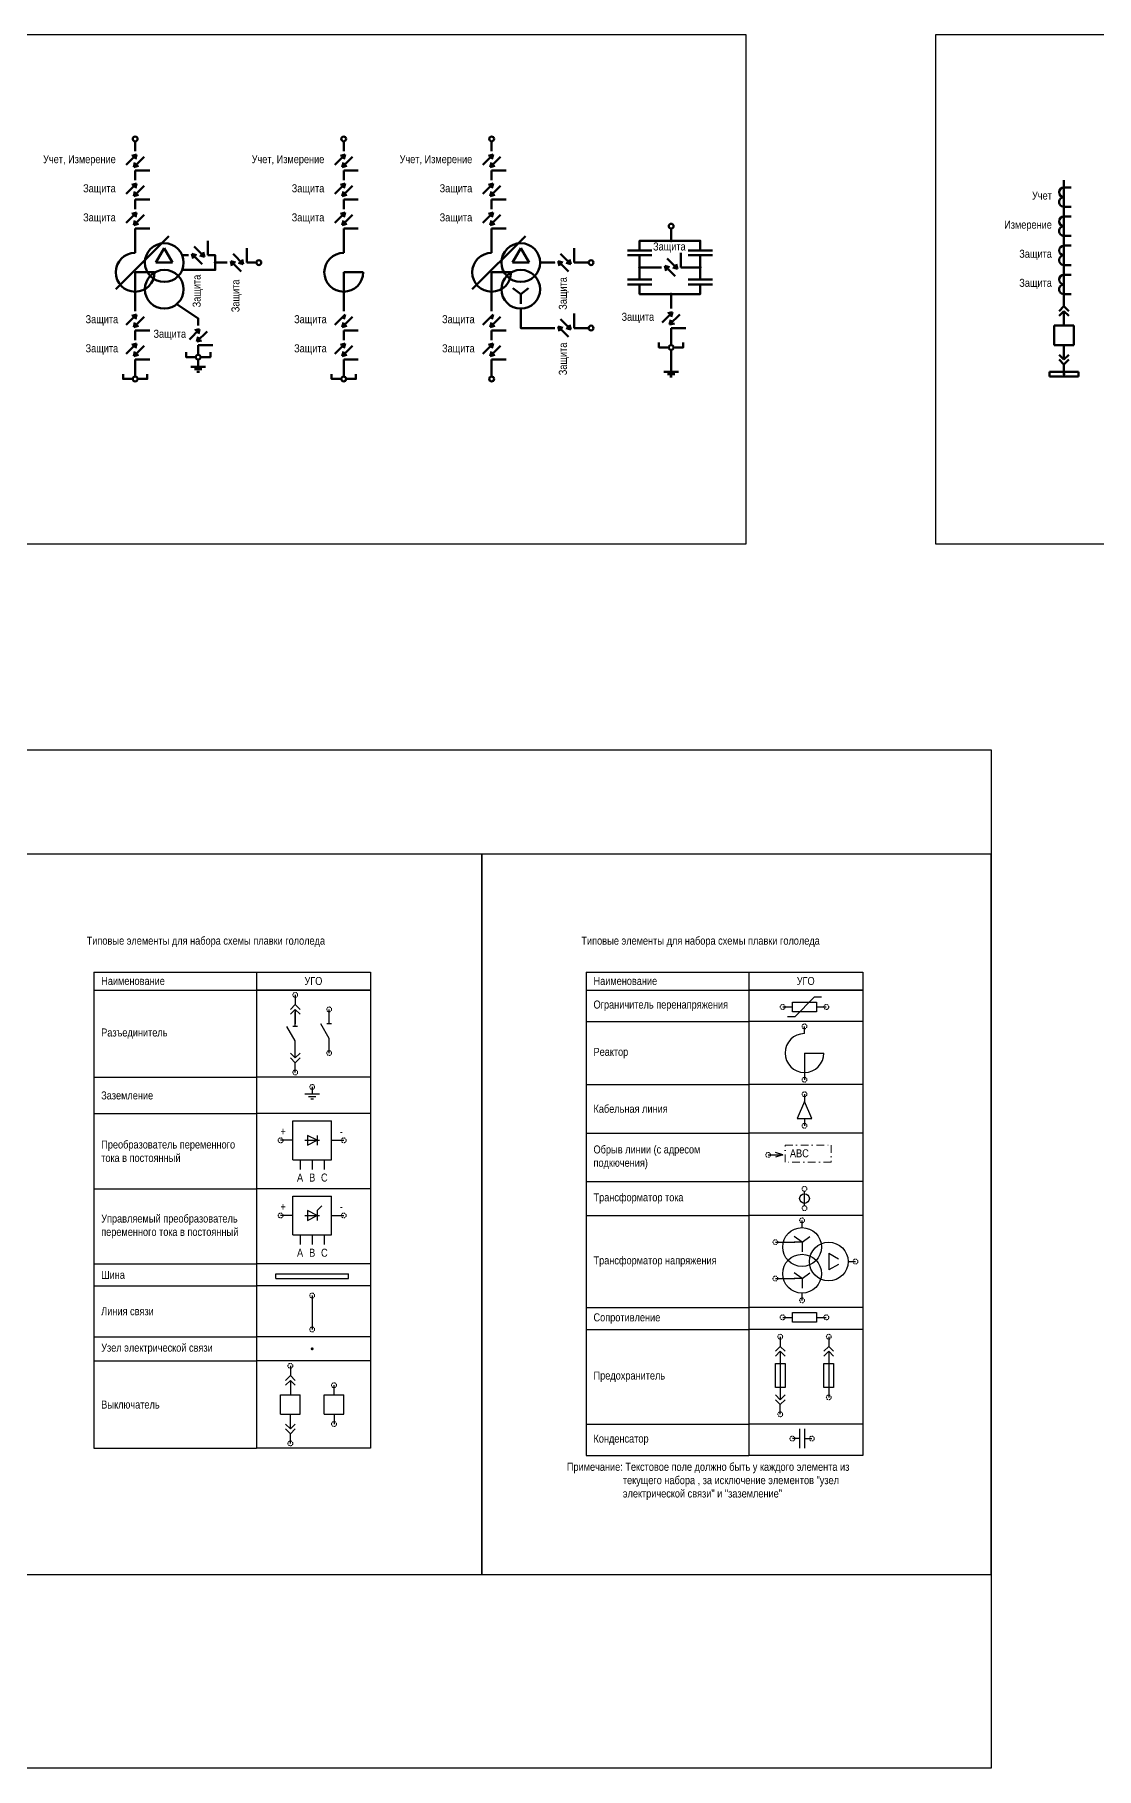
# Model space of a CAD drawing. Header units: millimetres. Extents: x 2565 to 10526, y 3800 to 9503.
# Drawn here: x 4983 to 5420, y 3800 to 4515 of the extents above; entities that cross this region are included whole.
import ezdxf
from ezdxf.enums import TextEntityAlignment as Align

# ---------------------------------------------------------------- set-up
doc = ezdxf.new("R2010")
doc.units = ezdxf.units.MM
doc.linetypes.add('штриховая2', pattern=[9.525, 6.35, -3.175])
doc.linetypes.add('штрихпунктирная2', pattern=[12.7, 6.35, -3.175, 0, -3.175])
for name, color, linetype, lineweight in [('Обводящая', 1, 'штрихпунктирная2', 13), ('Основная', 7, 'Continuous', 30), ('Толстая', 7, 'Continuous', 53), ('Штриховая', 7, 'штриховая2', 20)]:
    doc.layers.add(name, color=color, linetype=linetype, lineweight=lineweight)
doc.layers.add('Рамка', color=190, linetype='Continuous', lineweight=25, plot=False)
doc.styles.add('Narrow', font='ARIALN.TTF')
doc.styles.add('Вывод', font='tahoma.ttf', dxfattribs={"height": 2.5})
doc.styles.add('Компонент', font='ARIALN.TTF', dxfattribs={"height": 3.5})

# ---------------------------------------------------------------- blocks, each defined once
blk = doc.blocks.new('*T272')
at = {"layer": 'Основная', "color": 0, "linetype": 'ByBlock', "lineweight": -2, "transparency": 16777216}
for p, q in [((0, 0), (67, 0)), ((0, 0), (0, -189)), ((67, 0), (67, -189)), ((0, -36), (67, -36)), ((0, -51), (67, -51)), ((0, -82), (67, -82)), ((0, -113), (67, -113)), ((0, -122), (67, -122)), ((0, -143), (67, -143)), ((0, -153), (67, -153)), ((0, -189), (67, -189))]:
    blk.add_line(p, q, dxfattribs=at)
at = {"layer": 'Основная', "color": 0, "transparency": 16777216, "char_height": 3.3, "width": 61, "attachment_point": 4, "style": 'Narrow'}
for s, insert in [('Разъединитель', (3, -18)), ('Заземление', (3, -43.5)), ('Преобразователь переменного тока в постоянный', (3, -66.5)), ('Управляемый преобразователь переменного тока в постоянный', (3, -97.5)), ('Шина', (3, -117.5)), ('Линия связи', (3, -132.5)), ('Узел электрической связи', (3, -148)), ('Выключатель', (3, -171))]:
    blk.add_mtext(s, dxfattribs=dict(at, insert=insert))
blk = doc.blocks.new('*U191')
at = {"color": 0}
blk.add_line((0, 0), (6, 3.43), dxfattribs=at)
blk = doc.blocks.new('*U35')
at = {"color": 0}
blk.add_line((0, -1), (0, 1), dxfattribs=at)
blk = doc.blocks.new('*T273')
at = {"layer": 'Основная', "color": 0, "linetype": 'ByBlock', "lineweight": -2, "transparency": 16777216}
for p, q in [((0, 0), (114, 0)), ((0, 0), (0, -7.4)), ((67, 0), (67, -7.4)), ((114, 0), (114, -7.4)), ((0, -7.4), (114, -7.4))]:
    blk.add_line(p, q, dxfattribs=at)
at = {"layer": 'Основная', "color": 0, "transparency": 16777216, "char_height": 3.3, "style": 'Narrow'}
for s, insert, width, attachment_point in [('Наименование', (3, -3.7), 61, 4), ('УГО', (90.5, -3.7), 41, 5)]:
    blk.add_mtext(s, dxfattribs=dict(at, insert=insert, width=width, attachment_point=attachment_point))
blk = doc.blocks.new('*T274')
at = {"layer": 'Основная', "color": 0, "linetype": 'ByBlock', "lineweight": -2, "transparency": 16777216}
for p, q in [((0, 0), (67, 0)), ((0, 0), (0, -192)), ((67, 0), (67, -192)), ((0, -13), (67, -13)), ((0, -39), (67, -39)), ((0, -59), (67, -59)), ((0, -79), (67, -79)), ((0, -93), (67, -93)), ((0, -131), (67, -131)), ((0, -140), (67, -140)), ((0, -179), (67, -179)), ((0, -192), (67, -192))]:
    blk.add_line(p, q, dxfattribs=at)
at = {"layer": 'Основная', "color": 0, "transparency": 16777216, "char_height": 3.3, "width": 61, "attachment_point": 4, "style": 'Narrow'}
for s, insert in [('Ограничитель перенапряжения', (3, -6.5)), ('Реактор', (3, -26)), ('Кабельная линия', (3, -49)), ('Обрыв линии (с адресом подкючения)', (3, -69)), ('Трансформатор тока', (3, -86)), ('Трансформатор напряжения', (3, -112)), ('Сопротивление', (3, -135.5)), ('Предохранитель', (3, -159.5)), ('Конденсатор', (3, -185.5))]:
    blk.add_mtext(s, dxfattribs=dict(at, insert=insert))
blk = doc.blocks.new('*T275')
at = {"layer": 'Основная', "color": 0, "linetype": 'ByBlock', "lineweight": -2, "transparency": 16777216}
for p, q in [((0, 0), (114, 0)), ((0, 0), (0, -7.4)), ((67, 0), (67, -7.4)), ((114, 0), (114, -7.4)), ((0, -7.4), (114, -7.4))]:
    blk.add_line(p, q, dxfattribs=at)
at = {"layer": 'Основная', "color": 0, "transparency": 16777216, "char_height": 3.3, "style": 'Narrow'}
for s, insert, width, attachment_point in [('Наименование', (3, -3.7), 61, 4), ('УГО', (90.5, -3.7), 41, 5)]:
    blk.add_mtext(s, dxfattribs=dict(at, insert=insert, width=width, attachment_point=attachment_point))
blk = doc.blocks.new('*U133')
at = {"ltscale": 0.35}
for q in [(-8, 0), (0, -8)]:
    blk.add_line((0, 0), q, dxfattribs=at)
blk.add_arc((0, 0), 8, 180, 90, dxfattribs=at)
at = {"layer": 'Основная', "style": 'Компонент'}
blk.add_attdef('ОУ', text='', height=3.5, dxfattribs=at).set_placement((-17, 0), align=Align.MIDDLE_CENTER)
blk = doc.blocks.new('*U279')
at = {"ltscale": 0.25}
for p, q in [((-3.46, 0), (0, 6)), ((-3.46, 0), (3.46, 0)), ((0, 6), (3.46, 0))]:
    blk.add_line(p, q, dxfattribs=at)
blk.add_circle((0, 0), 8, dxfattribs=at)
at = {"layer": 'Основная', "style": 'Компонент'}
blk.add_attdef('ОУ', text='', height=3.5, dxfattribs=at).set_placement((-17, 0), align=Align.MIDDLE_CENTER)
blk = doc.blocks.new('*U27')
at = {"color": 0}
for p, q in [((-3, 0), (3, 0)), ((0, 3), (0, 0)), ((-1.5, -1), (1.5, -1)), ((-0.5, -2), (0.5, -2))]:
    blk.add_line(p, q, dxfattribs=at)
blk = doc.blocks.new('*U280')
at = {"color": 0}
for p, q in [((0, 0), (12, 0)), ((0, -2), (0, 0)), ((12, -2), (12, 0)), ((0, -2), (12, -2))]:
    blk.add_line(p, q, dxfattribs=at)
at = {"layer": 'Основная', "style": 'Компонент'}
blk.add_attdef('ОШ', text='', height=3.5, dxfattribs=at).set_placement((6, 4), align=Align.MIDDLE_CENTER)
blk = doc.blocks.new('*U56')
at = {"color": 0}
for p, q in [((0, 0), (-8, 0)), ((-8, -8), (-8, 0)), ((0, -8), (0, 0)), ((0, -8), (-8, -8))]:
    blk.add_line(p, q, dxfattribs=at)
at = {"layer": 'Основная', "style": 'Компонент'}
blk.add_attdef('ОУ', text='', height=3.5, dxfattribs=at).set_placement((-15, -3), align=Align.MIDDLE_CENTER)
blk = doc.blocks.new('*U253')
at = {"color": 0, "lineweight": 50}
blk.add_line((0, -5), (0, 5), dxfattribs=at)
at = {"color": 0, "ltscale": 0.25}
for p, q in [((0, 4), (3, 4)), ((0, -4), (3, -4))]:
    blk.add_line(p, q, dxfattribs=at)
for centre, major_axis, start_param, end_param in [((0, -2), (-2, 0), 4.712389, 7.853982), ((0, 2), (0, -2), 3.141593, 6.283185)]:
    blk.add_ellipse(centre, major_axis=major_axis, ratio=1, start_param=start_param, end_param=end_param, dxfattribs=at)
at = {"layer": 'Основная'}
for tag, height, style, p in [('ОУ', 3.5, 'Компонент', (-15, 0)), ('В1', 2.5, 'Вывод', (7, 4)), ('В2', 2.5, 'Вывод', (7, -4))]:
    blk.add_attdef(tag, text='', height=height, dxfattribs=dict(at, style=style)).set_placement(p, align=Align.MIDDLE_CENTER)
blk = doc.blocks.new('*U132')
at = {"ltscale": 0.35}
for q in [(-8, 0), (0, -8)]:
    blk.add_line((0, 0), q, dxfattribs=at)
blk.add_arc((0, 0), 8, 180, 90, dxfattribs=at)
at = {"layer": 'Основная', "style": 'Компонент'}
blk.add_attdef('ОУ', text='', height=3.5, dxfattribs=at).set_placement((-17, 0), align=Align.MIDDLE_CENTER)
blk = doc.blocks.new('*U281')
at = {"ltscale": 0.25}
for q in [(-3.2, 0.4), (3.2, 0.4), (0, -6)]:
    blk.add_line((0, -2), q, dxfattribs=at)
blk.add_circle((0, 0), 8, dxfattribs=at)
at = {"layer": 'Основная', "style": 'Компонент'}
blk.add_attdef('ОУ', text='', height=3.5, dxfattribs=at).set_placement((17, 0), align=Align.MIDDLE_CENTER)
blk = doc.blocks.new('*U26')
at = {"color": 0}
for p, q in [((3, 0), (-3, 0)), ((0, 3), (0, 0)), ((1.5, -1), (-1.5, -1)), ((0.5, -2), (-0.5, -2))]:
    blk.add_line(p, q, dxfattribs=at)

msp = doc.modelspace()

# ---------------------------------------------------------------- linework, layer by layer
at = {"layer": 'Обводящая', "ltscale": 0.5}
msp.add_lwpolyline([(5292, 4057), (5311, 4057), (5311, 4050), (5292, 4050), (5292, 4057)], dxfattribs=at)
at = {"layer": 'Основная', "color": 0}
for p, q in [((5090, 4119), (5090, 4115)), ((5090, 4113), (5090, 4107)), ((5090, 4106), (5090, 4112)), ((5104, 4107), (5104, 4113)), ((5291, 4114), (5295, 4114)), ((5305, 4114), (5309, 4114)), ((5090, 4094), (5090, 4100)), ((5090, 4093), (5090, 4099)), ((5104, 4095), (5104, 4101)), ((5090, 4087), (5090, 4091)), ((5100, 4078), (5094, 4078)), ((5098.5, 4077), (5095.5, 4077)), ((5097.5, 4076), (5096.5, 4076)), ((5097, 4081), (5097, 4078)), ((5089, 4067), (5105, 4067)), ((5089, 4051), (5089, 4067)), ((5105, 4051), (5105, 4067)), ((5094, 4059), (5100, 4059)), ((5089, 4051), (5105, 4051)), ((5089, 4036), (5105, 4036)), ((5089, 4020), (5089, 4036)), ((5105, 4020), (5105, 4036)), ((5094, 4028), (5100, 4028)), ((5089, 4020), (5105, 4020)), ((5082, 4004), (5112, 4004)), ((5082, 4002), (5082, 4004)), ((5112, 4002), (5112, 4004)), ((5082, 4002), (5112, 4002)), ((5291, 3986), (5295, 3986)), ((5305, 3986), (5309, 3986)), ((5290, 3978), (5290, 3974)), ((5310, 3978), (5310, 3974)), ((5290, 3972), (5290, 3952)), ((5310, 3972), (5310, 3953)), ((5088, 3966), (5088, 3962)), ((5084, 3954), (5092, 3954)), ((5084, 3946), (5084, 3954)), ((5088, 3960), (5088, 3954)), ((5092, 3946), (5092, 3954)), ((5102, 3954), (5110, 3954)), ((5102, 3946), (5102, 3954)), ((5110, 3946), (5110, 3954)), ((5290, 3946), (5290, 3950)), ((5084, 3946), (5092, 3946)), ((5088, 3940), (5088, 3946)), ((5102, 3946), (5110, 3946)), ((5088, 3934), (5088, 3938))]:
    msp.add_line(p, q, dxfattribs=at)
at = {"layer": 'Основная', "ltscale": 0.25}
for p, q in [((5088, 4113), (5090, 4115)), ((5088, 4111), (5090, 4113)), ((5090, 4115), (5092, 4113)), ((5090, 4113), (5092, 4111)), ((5088, 4095), (5090, 4093)), ((5088, 4093), (5090, 4091)), ((5090, 4093), (5092, 4095)), ((5090, 4091), (5092, 4093)), ((5288, 3972), (5290, 3974)), ((5288, 3970), (5290, 3972)), ((5290, 3974), (5292, 3972)), ((5290, 3972), (5292, 3970)), ((5308, 3972), (5310, 3974)), ((5308, 3970), (5310, 3972)), ((5310, 3974), (5312, 3972)), ((5310, 3972), (5312, 3970)), ((5086, 3960), (5088, 3962)), ((5088, 3962), (5090, 3960)), ((5086, 3958), (5088, 3960)), ((5088, 3960), (5090, 3958)), ((5288, 3954), (5290, 3952)), ((5290, 3952), (5292, 3954)), ((5288, 3952), (5290, 3950)), ((5290, 3950), (5292, 3952)), ((5086, 3942), (5088, 3940)), ((5086, 3940), (5088, 3938)), ((5088, 3940), (5090, 3942)), ((5088, 3938), (5090, 3940))]:
    msp.add_line(p, q, dxfattribs=at)
at = {"layer": 'Основная', "color": 0, "ltscale": 0.35}
for q in [(5304, 4118), (5293, 4110)]:
    msp.add_line((5296, 4110), q, dxfattribs=at)
at = {"layer": 'Основная', "ltscale": 0.35}
for p, q in [((5307, 4118), (5304, 4118)), ((5300, 4095), (5308, 4095)), ((5300, 4095), (5300, 4087)), ((5095, 4061), (5095, 4057)), ((5099, 4059), (5095, 4061)), ((5095, 4057), (5099, 4059)), ((5099, 4061), (5099, 4057)), ((5095, 4030), (5095, 4026)), ((5099, 4028), (5095, 4030)), ((5095, 4026), (5099, 4028)), ((5101, 4032), (5099, 4030)), ((5099, 4030), (5099, 4026))]:
    msp.add_line(p, q, dxfattribs=at)
at = {"layer": 'Основная'}
for p, q in [((5300, 4103), (5300, 4106)), ((5300, 4087), (5300, 4084)), ((5300, 4078), (5300, 4075)), ((5300, 4075), (5297, 4068)), ((5303, 4068), (5300, 4075)), ((5297, 4068), (5303, 4068)), ((5300, 4068), (5300, 4065)), ((5089, 4059), (5084, 4059)), ((5105, 4059), (5110, 4059)), ((5092, 4051), (5092, 4047)), ((5097, 4051), (5097, 4047)), ((5102, 4051), (5102, 4047)), ((5300, 4032), (5300, 4038)), ((5089, 4028), (5084, 4028)), ((5105, 4028), (5110, 4028)), ((5299, 4023), (5299, 4026)), ((5092, 4020), (5092, 4016)), ((5097, 4020), (5097, 4016)), ((5102, 4020), (5102, 4016)), ((5299, 4017), (5295.8, 4019.4)), ((5299, 4017), (5302.2, 4019.4)), ((5288, 4017), (5296, 4017)), ((5299, 4017), (5295.79, 4017)), ((5299, 4017), (5299, 4013)), ((5310, 4012.46), (5310, 4005.54)), ((5310, 4012.46), (5314, 4010.15)), ((5299, 4002), (5295.8, 4004.4)), ((5299, 4002), (5302.2, 4004.4)), ((5314, 4007.85), (5310, 4005.54)), ((5318, 4009), (5321, 4009)), ((5288, 4002), (5296, 4002)), ((5299, 4002), (5295.79, 4002)), ((5299, 4002), (5299, 3998)), ((5097, 3995), (5097, 3981)), ((5299, 3993), (5299, 3996)), ((5106, 3954), (5106, 3958)), ((5106, 3946), (5106, 3942))]:
    msp.add_line(p, q, dxfattribs=at)
at = {"layer": 'Основная', "color": 4}
msp.add_lwpolyline([(4075, 4220), (5377, 4220), (5377, 3800), (4075, 3800), (4075, 4220)], dxfattribs=at)
at = {"layer": 'Основная'}
for points in [[(5121, 4121), (5074, 4121)], [(5121, 4121), (5121, 3932), (5121, 3932)], [(5324, 4121), (5277, 4121)], [(5324, 4121), (5324, 3929), (5324, 3929)], [(5324, 4108), (5277, 4108)], [(5121, 4085), (5074, 4085)], [(5324, 4082), (5277, 4082)], [(5121, 4070), (5074, 4070)], [(5324, 4062), (5277, 4062)], [(5285, 4053), (5291, 4053)], [(5291, 4053), (5288, 4054)], [(5291, 4053), (5288, 4052)], [(5324, 4042), (5277, 4042)], [(5121, 4039), (5074, 4039)], [(5324, 4028), (5277, 4028)], [(5121, 4008), (5074, 4008)], [(5121, 3999), (5074, 3999)], [(5324, 3990), (5277, 3990)], [(5121, 3978), (5074, 3978)], [(5324, 3981), (5277, 3981)], [(5121, 3968), (5074, 3968)], [(5324, 3942), (5277, 3942)], [(5121, 3932), (5074, 3932)], [(5324, 3929), (5277, 3929)]]:
    msp.add_lwpolyline(points, dxfattribs=at)
at = {"layer": 'Основная', "color": 0, "ltscale": 0.35}
for points in [[(5295, 4116), (5305, 4116), (5305, 4112), (5295, 4112)], [(5295, 3988), (5305, 3988), (5305, 3984), (5295, 3984)], [(5292, 3967), (5292, 3957), (5288, 3957), (5288, 3967)], [(5312, 3967), (5312, 3957), (5308, 3957), (5308, 3967)]]:
    msp.add_lwpolyline(points, close=True, dxfattribs=at)
at = {"layer": 'Основная', "ltscale": 0.25, "const_width": 0.6}
msp.add_lwpolyline([(5096.7, 3973, 1), (5097.3, 3973, 1)], format="xyb", close=True, dxfattribs=at)
at = {"layer": 'Основная', "color": 0, "ltscale": 0.35}
for points in [[(5298, 3940), (5298, 3932)], [(5300, 3940), (5300, 3932)], [(5298, 3936), (5295, 3936)], [(5300, 3936), (5303, 3936)]]:
    msp.add_lwpolyline(points, dxfattribs=at)
at = {"layer": 'Основная'}
for centre, radius in [((5300, 4035), 2), ((5299, 4015), 8), ((5299, 4004), 8), ((5310, 4009), 8)]:
    msp.add_circle(centre, radius, dxfattribs=at)
at = {"layer": 'Основная', "ltscale": 0.35}
msp.add_arc((5300, 4095), 8, 90, 0, dxfattribs=at)
at = {"layer": 'Рамка'}
for points in [[(4979, 4515), (4979, 4305), (5276, 4305), (5276, 4515)], [(5354, 4515), (5354, 4305), (5651, 4305), (5651, 4515)], [(4957, 3880), (5167, 3880), (5167, 4177), (4957, 4177)], [(5167, 3880), (5377, 3880), (5377, 4177), (5167, 4177)]]:
    msp.add_lwpolyline(points, close=True, dxfattribs=at)
at = {"layer": 'Толстая', "ltscale": 0.25}
for p, q in [((5405, 4401), (5407, 4403)), ((5405, 4399), (5407, 4401)), ((5407, 4403), (5409, 4401)), ((5407, 4401), (5409, 4399)), ((5405, 4383), (5407, 4381)), ((5407, 4381), (5409, 4383)), ((5405, 4381), (5407, 4379)), ((5407, 4379), (5409, 4381))]:
    msp.add_line(p, q, dxfattribs=at)
at = {"layer": 'Толстая'}
for points in [[(5024, 4471), (5024, 4467)], [(5110, 4471), (5110, 4467)], [(5171, 4471), (5171, 4467)], [(5020.35, 4461.35), (5024.6, 4465.6)], [(5024.6, 4465.6), (5022.67, 4465.08)], [(5027.65, 4464.65), (5023.4, 4460.4)], [(5023.4, 4460.4), (5023.92, 4462.33)], [(5024.6, 4465.6), (5024.08, 4463.67)], [(5106.35, 4461.35), (5110.6, 4465.6)], [(5110.6, 4465.6), (5108.67, 4465.08)], [(5113.65, 4464.65), (5109.4, 4460.4)], [(5109.4, 4460.4), (5109.92, 4462.33)], [(5110.6, 4465.6), (5110.08, 4463.67)], [(5167.35, 4461.35), (5171.6, 4465.6)], [(5171.6, 4465.6), (5169.67, 4465.08)], [(5174.65, 4464.65), (5170.4, 4460.4)], [(5170.4, 4460.4), (5170.92, 4462.33)], [(5171.6, 4465.6), (5171.08, 4463.67)], [(5023.4, 4460.4), (5025.33, 4460.92)], [(5024, 4459), (5024, 4455)], [(5024, 4459), (5030, 4459)], [(5109.4, 4460.4), (5111.33, 4460.92)], [(5110, 4459), (5110, 4455)], [(5110, 4459), (5116, 4459)], [(5170.4, 4460.4), (5172.33, 4460.92)], [(5171, 4459), (5171, 4455)], [(5171, 4459), (5177, 4459)], [(5407, 4455), (5407, 4403)], [(5020.35, 4449.35), (5024.6, 4453.6)], [(5024.6, 4453.6), (5022.67, 4453.08)], [(5027.65, 4452.65), (5023.4, 4448.4)], [(5023.4, 4448.4), (5023.92, 4450.33)], [(5023.4, 4448.4), (5025.33, 4448.92)], [(5024.6, 4453.6), (5024.08, 4451.67)], [(5106.35, 4449.35), (5110.6, 4453.6)], [(5110.6, 4453.6), (5108.67, 4453.08)], [(5113.65, 4452.65), (5109.4, 4448.4)], [(5109.4, 4448.4), (5109.92, 4450.33)], [(5109.4, 4448.4), (5111.33, 4448.92)], [(5110.6, 4453.6), (5110.08, 4451.67)], [(5167.35, 4449.35), (5171.6, 4453.6)], [(5171.6, 4453.6), (5169.67, 4453.08)], [(5174.65, 4452.65), (5170.4, 4448.4)], [(5170.4, 4448.4), (5170.92, 4450.33)], [(5170.4, 4448.4), (5172.33, 4448.92)], [(5171.6, 4453.6), (5171.08, 4451.67)], [(5020.35, 4437.35), (5024.6, 4441.6)], [(5024.6, 4441.6), (5022.67, 4441.08)], [(5027.65, 4440.65), (5023.4, 4436.4)], [(5024, 4447), (5024, 4443)], [(5024, 4447), (5030, 4447)], [(5024.6, 4441.6), (5024.08, 4439.67)], [(5106.35, 4437.35), (5110.6, 4441.6)], [(5110.6, 4441.6), (5108.67, 4441.08)], [(5113.65, 4440.65), (5109.4, 4436.4)], [(5110, 4447), (5110, 4443)], [(5110, 4447), (5116, 4447)], [(5110.6, 4441.6), (5110.08, 4439.67)], [(5167.35, 4437.35), (5171.6, 4441.6)], [(5171.6, 4441.6), (5169.67, 4441.08)], [(5174.65, 4440.65), (5170.4, 4436.4)], [(5171, 4447), (5171, 4443)], [(5171, 4447), (5177, 4447)], [(5171.6, 4441.6), (5171.08, 4439.67)], [(5023.4, 4436.4), (5023.92, 4438.33)], [(5023.4, 4436.4), (5025.33, 4436.92)], [(5024, 4435), (5024, 4425)], [(5024, 4435), (5030, 4435)], [(5109.4, 4436.4), (5109.92, 4438.33)], [(5109.4, 4436.4), (5111.33, 4436.92)], [(5110, 4435), (5110, 4425)], [(5110, 4435), (5116, 4435)], [(5170.4, 4436.4), (5170.92, 4438.33)], [(5170.4, 4436.4), (5172.33, 4436.92)], [(5171, 4435), (5171, 4425)], [(5171, 4435), (5177, 4435)], [(5245, 4430), (5245, 4435)], [(5016, 4410), (5037.93, 4431.93)], [(5048.35, 4427.65), (5052.6, 4423.4)], [(5054, 4424), (5054, 4430)], [(5070, 4421), (5070, 4427)], [(5163, 4410), (5184.93, 4431.93)], [(5205, 4421), (5205, 4427)], [(5227, 4426), (5237, 4426)], [(5232, 4426), (5232, 4430), (5257, 4430), (5257, 4426)], [(5252, 4426), (5262, 4426)], [(5054, 4424), (5057, 4424), (5057, 4418), (5043.42, 4418)], [(5046, 4424), (5043.42, 4424)], [(5051.65, 4420.35), (5047.4, 4424.6)], [(5047.4, 4424.6), (5049.33, 4424.08)], [(5047.4, 4424.6), (5047.92, 4422.67)], [(5052.6, 4423.4), (5050.67, 4423.92)], [(5052.6, 4423.4), (5052.08, 4425.33)], [(5062, 4421), (5057, 4421)], [(5067.65, 4417.35), (5063.4, 4421.6)], [(5063.4, 4421.6), (5065.33, 4421.08)], [(5063.4, 4421.6), (5063.92, 4419.67)], [(5064.35, 4424.65), (5068.6, 4420.4)], [(5068.6, 4420.4), (5066.67, 4420.92)], [(5068.6, 4420.4), (5068.08, 4422.33)], [(5074, 4421), (5070, 4421)], [(5191, 4421), (5197, 4421), (5197, 4421)], [(5202.65, 4417.35), (5198.4, 4421.6)], [(5198.4, 4421.6), (5200.33, 4421.08)], [(5198.4, 4421.6), (5198.92, 4419.67)], [(5199.35, 4424.65), (5203.6, 4420.4)], [(5203.6, 4420.4), (5201.67, 4420.92)], [(5203.6, 4420.4), (5203.08, 4422.33)], [(5205, 4421), (5211, 4421), (5211, 4421)], [(5227, 4424), (5237, 4424)], [(5232, 4424), (5232, 4414)], [(5232, 4419), (5241, 4419)], [(5246.65, 4415.35), (5242.4, 4419.6)], [(5242.4, 4419.6), (5244.33, 4419.08)], [(5242.4, 4419.6), (5242.92, 4417.67)], [(5243.35, 4422.65), (5247.6, 4418.4)], [(5247.6, 4418.4), (5245.67, 4418.92)], [(5247.6, 4418.4), (5247.08, 4420.33)], [(5249, 4419), (5249, 4425)], [(5249, 4419), (5257, 4419)], [(5252, 4424), (5262, 4424)], [(5257, 4424), (5257, 4414)], [(5110, 4417), (5110, 4401)], [(5171, 4417), (5171, 4401)], [(5227, 4414), (5237, 4414)], [(5227, 4412), (5237, 4412)], [(5232, 4412), (5232, 4408), (5257, 4408), (5257, 4412)], [(5252, 4414), (5262, 4414)], [(5252, 4412), (5262, 4412)], [(5024, 4409), (5024, 4401)], [(5245, 4402), (5245, 4408)], [(5020.35, 4395.35), (5024.6, 4399.6)], [(5024.6, 4399.6), (5022.67, 4399.08)], [(5027.65, 4398.65), (5023.4, 4394.4)], [(5024.6, 4399.6), (5024.08, 4397.67)], [(5041.15, 4403.87), (5050, 4398), (5050, 4395)], [(5106.35, 4395.35), (5110.6, 4399.6)], [(5113.65, 4398.65), (5109.4, 4394.4)], [(5110.6, 4399.6), (5110.08, 4397.67)], [(5167.35, 4395.35), (5171.6, 4399.6)], [(5174.65, 4398.65), (5170.4, 4394.4)], [(5171.6, 4399.6), (5171.08, 4397.67)], [(5197, 4394), (5183, 4394), (5183, 4402)], [(5199.35, 4397.65), (5203.6, 4393.4)], [(5205, 4394), (5205, 4400)], [(5241.35, 4396.35), (5245.6, 4400.6)], [(5245.6, 4400.6), (5243.67, 4400.08)], [(5248.65, 4399.65), (5244.4, 4395.4)], [(5244.4, 4395.4), (5244.92, 4397.33)], [(5245.6, 4400.6), (5245.08, 4398.67)], [(5407, 4401), (5407, 4395)], [(5023.4, 4394.4), (5023.92, 4396.33)], [(5023.4, 4394.4), (5025.33, 4394.92)], [(5024, 4393), (5024, 4389)], [(5024, 4393), (5030, 4393)], [(5046.35, 4389.35), (5050.6, 4393.6)], [(5050.6, 4393.6), (5048.67, 4393.08)], [(5053.65, 4392.65), (5049.4, 4388.4)], [(5049.4, 4388.4), (5049.92, 4390.33)], [(5050.6, 4393.6), (5050.08, 4391.67)], [(5109.4, 4394.4), (5109.92, 4396.33)], [(5109.4, 4394.4), (5111.33, 4394.92)], [(5110, 4393), (5110, 4389)], [(5110, 4393), (5116, 4393)], [(5170.4, 4394.4), (5170.92, 4396.33)], [(5170.4, 4394.4), (5172.33, 4394.92)], [(5171, 4393), (5171, 4389)], [(5171, 4393), (5177, 4393)], [(5202.65, 4390.35), (5198.4, 4394.6)], [(5198.4, 4394.6), (5200.33, 4394.08)], [(5198.4, 4394.6), (5198.92, 4392.67)], [(5203.6, 4393.4), (5201.67, 4393.92)], [(5203.6, 4393.4), (5203.08, 4395.33)], [(5205, 4394), (5211, 4394), (5211, 4394)], [(5244.4, 4395.4), (5246.33, 4395.92)], [(5245, 4394), (5245, 4387)], [(5245, 4394), (5251, 4394)], [(5020.35, 4383.35), (5024.6, 4387.6)], [(5024.6, 4387.6), (5022.67, 4387.08)], [(5027.65, 4386.65), (5023.4, 4382.4)], [(5023.4, 4382.4), (5023.92, 4384.33)], [(5024.6, 4387.6), (5024.08, 4385.67)], [(5045, 4384), (5045, 4382), (5049, 4382)], [(5049.4, 4388.4), (5051.33, 4388.92)], [(5050, 4387), (5056, 4387)], [(5050, 4387), (5050, 4383)], [(5051, 4382), (5055, 4382), (5055, 4384)], [(5106.35, 4383.35), (5110.6, 4387.6)], [(5110.6, 4387.6), (5108.67, 4387.08)], [(5113.65, 4386.65), (5109.4, 4382.4)], [(5109.4, 4382.4), (5109.92, 4384.33)], [(5110.6, 4387.6), (5110.08, 4385.67)], [(5167.35, 4383.35), (5171.6, 4387.6)], [(5171.6, 4387.6), (5169.67, 4387.08)], [(5174.65, 4386.65), (5170.4, 4382.4)], [(5170.4, 4382.4), (5170.92, 4384.33)], [(5171.6, 4387.6), (5171.08, 4385.67)], [(5240, 4388), (5240, 4386), (5244, 4386)], [(5245, 4385), (5245, 4379)], [(5246, 4386), (5250, 4386), (5250, 4388)], [(5407, 4387), (5407, 4381)], [(5023.4, 4382.4), (5025.33, 4382.92)], [(5024, 4381), (5030, 4381)], [(5024, 4381), (5024, 4374)], [(5109.4, 4382.4), (5111.33, 4382.92)], [(5110, 4381), (5116, 4381)], [(5110, 4381), (5110, 4374)], [(5170.4, 4382.4), (5172.33, 4382.92)], [(5171, 4381), (5177, 4381)], [(5171, 4381), (5171, 4374)], [(5407, 4379), (5407, 4375)], [(5019, 4375), (5019, 4373), (5023, 4373)], [(5025, 4373), (5029, 4373), (5029, 4375)], [(5105, 4375), (5105, 4373), (5109, 4373)], [(5111, 4373), (5115, 4373), (5115, 4375)]]:
    msp.add_lwpolyline(points, dxfattribs=at)
for points in [[(5037.93, 4431.93, 0, 1, 0), (5036.51, 4430.51, 0, 0, 0)], [(5184.93, 4431.93, 0, 1, 0), (5183.51, 4430.51, 0, 0, 0)]]:
    msp.add_lwpolyline(points, format="xyseb", dxfattribs=at)
at = {"layer": 'Толстая', "ltscale": 0.25, "const_width": 0.6}
for points in [[(5244.7, 4430, 1), (5245.3, 4430, 1)], [(5056.7, 4421, 1), (5057.3, 4421, 1)], [(5231.7, 4419, 1), (5232.3, 4419, 1)], [(5256.7, 4419, 1), (5257.3, 4419, 1)], [(5244.7, 4408, 1), (5245.3, 4408, 1)], [(5406.7, 4375, 1), (5407.3, 4375, 1)]]:
    msp.add_lwpolyline(points, format="xyb", close=True, dxfattribs=at)
at = {"layer": 'Толстая'}
for centre, radius in [((5024, 4472), 1), ((5110, 4472), 1), ((5171, 4472), 1), ((5245, 4436), 1), ((5075, 4421), 1), ((5212, 4421), 1), ((5036, 4410), 8), ((5212, 4394), 1), ((5050, 4382), 1), ((5245, 4386), 1), ((5024, 4373), 1), ((5110, 4373), 1), ((5171, 4373), 1)]:
    msp.add_circle(centre, radius, dxfattribs=at)
at = {"layer": 'Штриховая', "ltscale": 0.1}
for centre in [(5090, 4119), (5104, 4113), (5291, 4114), (5309, 4114), (5300, 4106), (5104, 4095), (5090, 4087), (5300, 4084), (5097, 4081), (5300, 4078), (5300, 4065), (5084, 4059), (5110, 4059), (5285, 4053), (5300, 4039), (5084, 4028), (5110, 4028), (5299, 4026), (5300, 4031), (5288, 4017), (5321, 4009), (5288, 4002), (5097, 3995), (5299, 3993), (5291, 3986), (5309, 3986), (5097, 3981), (5290, 3978), (5310, 3978), (5088, 3966), (5106, 3958), (5310, 3953), (5290, 3946), (5106, 3942), (5088, 3934), (5295, 3936), (5303, 3936)]:
    msp.add_circle(centre, 1, dxfattribs=at)

# ---------------------------------------------------------------- block references
for name, p in [('*T273', (5007, 4128.4)), ('*T275', (5210, 4128.4)), ('*T272', (5007, 4121)), ('*T274', (5210, 4121))]:
    msp.add_blockref(name, p)
at = {"layer": 'Основная', "color": 0, "ltscale": 0.25, "rotation": 89.99999999999999}
for name, p in [('*U191', (5090, 4100)), ('*U35', (5090, 4106)), ('*U191', (5104, 4101)), ('*U35', (5104, 4107))]:
    msp.add_blockref(name, p, dxfattribs=at)
at = {"layer": 'Толстая', "ltscale": 0.25}
for name, p in [('*U253', (5407, 4448)), ('*U253', (5407, 4436)), ('*U253', (5407, 4424)), ('*U253', (5407, 4412)), ('*U56', (5411, 4395)), ('*U27', (5050, 4378)), ('*U26', (5245, 4376)), ('*U280', (5401, 4376))]:
    msp.add_blockref(name, p, dxfattribs=at)
at = {"layer": 'Толстая', "ltscale": 0.35, "xscale": -1}
for name, p in [('*U279', (5036, 4421)), ('*U279', (5183, 4421)), ('*U133', (5024, 4417)), ('*U132', (5110, 4417)), ('*U133', (5171, 4417)), ('*U281', (5183, 4410))]:
    msp.add_blockref(name, p, dxfattribs=at)

# ---------------------------------------------------------------- texts
at = {"layer": 'Основная', "style": 'Narrow'}
for s, p in [('Учет, Измерение', (5016, 4462)), ('Учет, Измерение', (5102, 4462)), ('Учет, Измерение', (5163, 4462)), ('Защита', (5016, 4450)), ('Защита', (5102, 4450)), ('Защита', (5163, 4450)), ('Учет', (5402, 4447)), ('Защита', (5016, 4438)), ('Защита', (5102, 4438)), ('Защита', (5163, 4438)), ('Измерение', (5402, 4435)), ('Защита', (5251, 4426)), ('Защита', (5402, 4423)), ('Защита', (5402, 4411)), ('Защита', (5017, 4396)), ('Защита', (5103, 4396)), ('Защита', (5164, 4396)), ('Защита', (5238, 4397)), ('Защита', (5045, 4390)), ('Защита', (5017, 4384)), ('Защита', (5103, 4384)), ('Защита', (5164, 4384))]:
    msp.add_text(s, height=3.3, dxfattribs=at).set_placement(p, align=Align.RIGHT)
for p in [(5051, 4416), (5067, 4414), (5202, 4415), (5202, 4388)]:
    msp.add_text('Защита', height=3.3, rotation=90, dxfattribs=at).set_placement(p, align=Align.RIGHT)
for s, p in [('+', (5085, 4061)), ('-', (5109, 4061)), ('ABC', (5297.88, 4052)), ('A', (5092, 4042)), ('B', (5097, 4042)), ('C', (5102, 4042)), ('+', (5085, 4030)), ('-', (5109, 4030)), ('A', (5092, 4011)), ('B', (5097, 4011)), ('C', (5102, 4011))]:
    msp.add_text(s, height=3.3, dxfattribs=at).set_placement(p, align=Align.CENTER)
at = {"layer": 'Толстая', "char_height": 3.3, "width": 125, "attachment_point": 1, "style": 'Narrow'}
for s, insert in [('\\pi-9.9,l9.9,t9.9;Типовые элементы для набора схемы плавки гололеда', (5004, 4143)), ('\\pi-9.9,l9.9,t9.9;Типовые элементы для набора схемы плавки гололеда', (5208, 4143)), ('\\pi-23.1,l23.1,t23.1;Примечание: Текстовое поле должно быть у каждого элемента из текущего набора , за исключение элементов "узел электрической связи" и "заземление"', (5202, 3926))]:
    msp.add_mtext(s, dxfattribs=dict(at, insert=insert))

doc.saveas('drawing.dxf')
